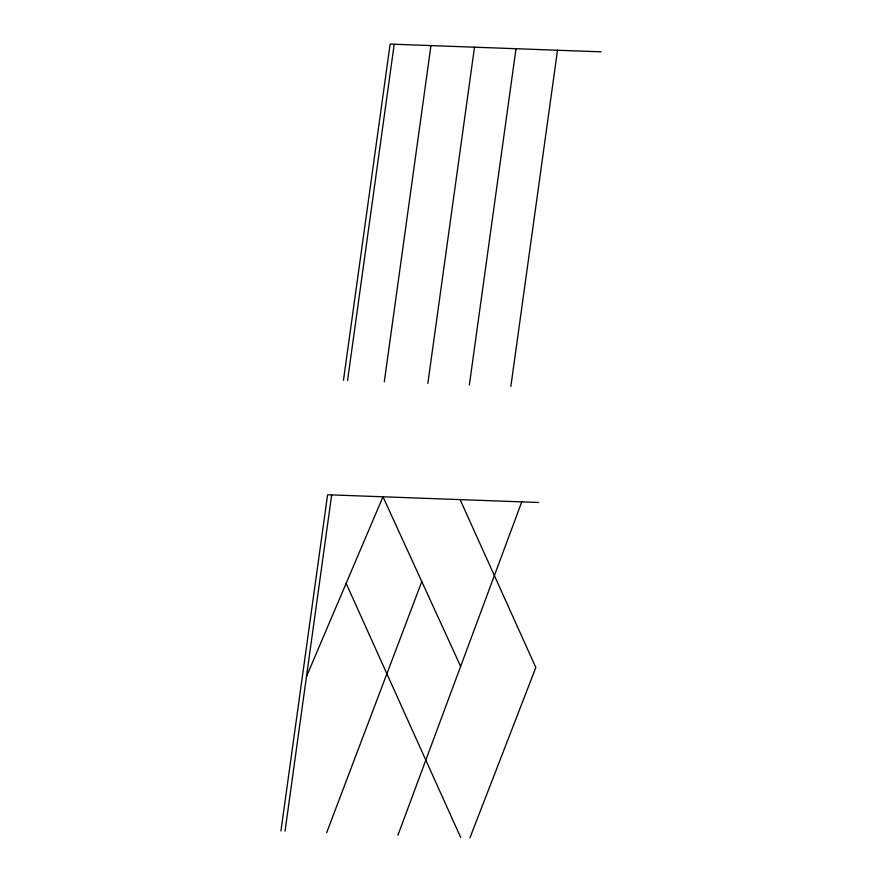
<?xml version="1.0" encoding="UTF-8"?>
<svg xmlns="http://www.w3.org/2000/svg" width="882" height="882" viewBox="0 0 882 882"><rect width="100%" height="100%" fill="white"/><g stroke="black" fill="none" stroke-linecap="round" stroke-linejoin="round"><path stroke-width="1.32" d="M280.939 830.976L327.597 494.758L538.527 502.486M343.473 380.318L390.131 44.1L601.061 51.829M285.029 831.131L331.676 494.912M347.563 380.473L394.21 44.254M384.298 381.818L430.956 45.599M427.847 383.405L474.505 47.187M469.356 384.927L516.003 48.708M510.854 386.448L557.512 50.23M397.903 835.265L521.758 501.869M326.682 832.652L421.805 581.591M469.919 837.9L535.837 667.531L460.117 499.609M306.473 676.56L382.975 496.787L460.636 666.395M346.13 583.366L460.724 837.558"/></g></svg>
